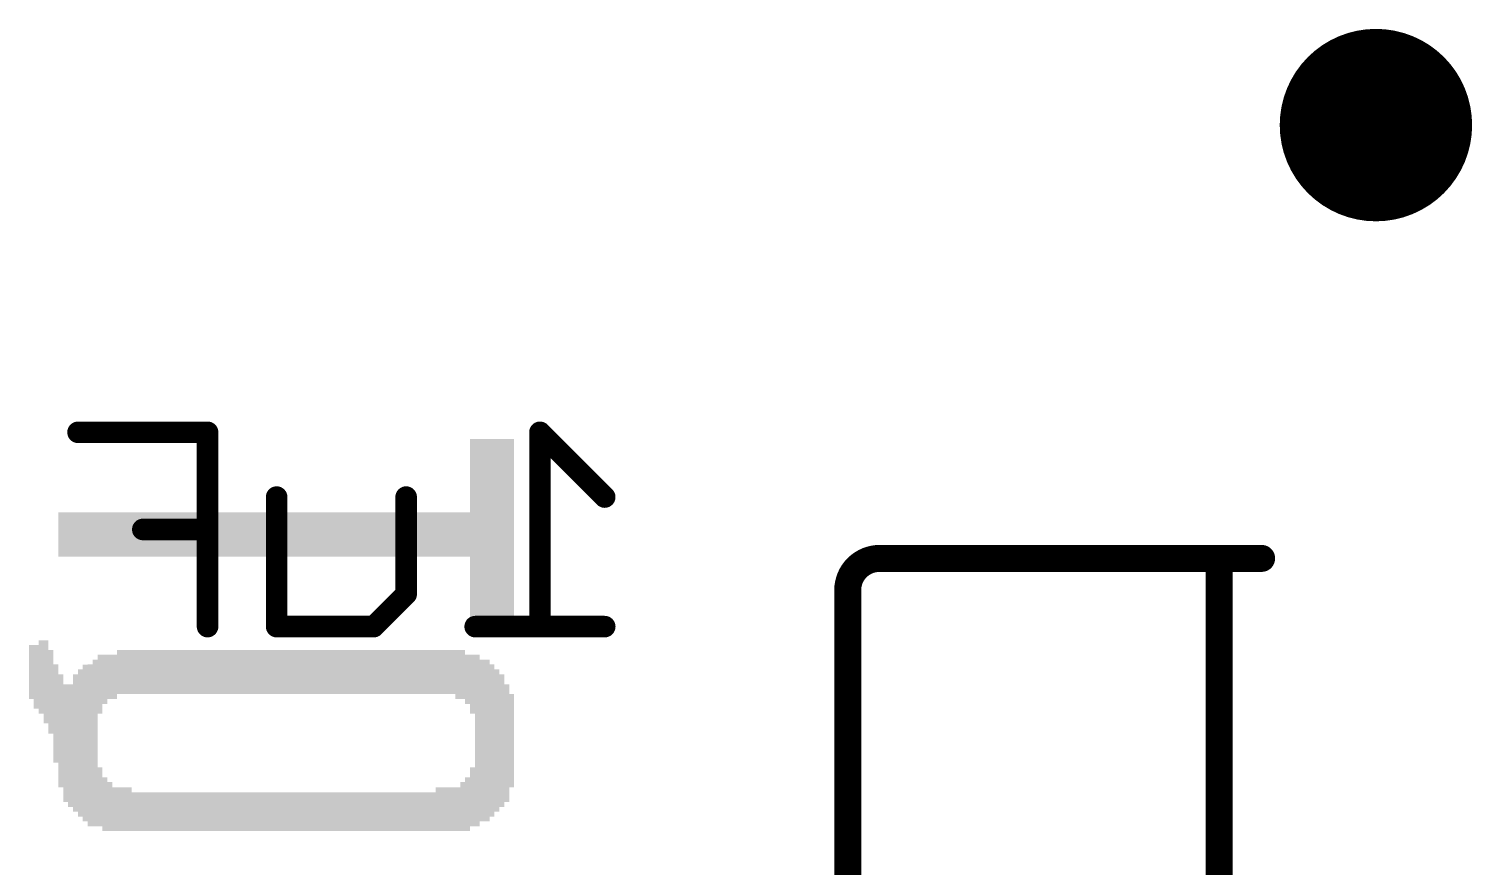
# Model space of a CAD drawing. Extents: x -13.8 to 41.3, y -8.1 to 33.8.
# Drawn here: x 6.99 to 13.79, y 8.81 to 12.76 of the extents above; entities that cross this region are included whole.
import ezdxf

# ---------------------------------------------------------------- set-up
doc = ezdxf.new("R2010")
doc.units = 0
for name, color, linetype in [('18', 110, 'CONTINUOUS'), ('22', 6, 'CONTINUOUS'), ('28', 253, 'CONTINUOUS'), ('52', 253, 'CONTINUOUS')]:
    doc.layers.add(name, color=color, linetype=linetype)

# ---------------------------------------------------------------- blocks, each defined once
blk = doc.blocks.new('RECT')
blk.add_solid([(-0.5, -0.5), (0.5, -0.5), (-0.5, 0.5), (0.5, 0.5)])
blk = doc.blocks.new('ROUNDV')
at = {"const_width": 0.5}
blk.add_lwpolyline([(0, -0.25, 1), (0, 0.25, 1), (0, -0.25)], format="xyb", dxfattribs=at)

msp = doc.modelspace()

# ---------------------------------------------------------------- linework, layer by layer
at = {"layer": '28', "const_width": 0.1016}
for points in [[(7.8347, 10.858), (7.2246, 10.858)], [(7.8347, 9.9428), (7.8347, 10.858)], [(9.7058, 10.5529), (9.4007, 10.858)], [(9.4007, 10.858), (9.4007, 9.9428)], [(8.1601, 9.9428), (8.1601, 10.5529)], [(8.7702, 10.5529), (8.7702, 10.0953)], [(7.8347, 10.4004), (7.5297, 10.4004)], [(8.7702, 10.0953), (8.6177, 9.9428)], [(8.6177, 9.9428), (8.1601, 9.9428)], [(9.7058, 9.9428), (9.0956, 9.9428)]]:
    msp.add_lwpolyline(points, dxfattribs=at)
at = {"layer": '28', "const_width": 0.0508}
for points in [[(7.2246, 10.8834, 1), (7.2246, 10.8326)], [(7.8601, 10.858, 1), (7.8093, 10.858)], [(7.8347, 10.8326, 1), (7.8347, 10.8834)], [(9.4187, 10.8759, 1), (9.3827, 10.84)], [(9.4261, 10.858, 1), (9.3753, 10.858)], [(8.1855, 10.5529, 1), (8.1347, 10.5529)], [(8.7956, 10.5529, 1), (8.7448, 10.5529)], [(9.6878, 10.535, 1), (9.7237, 10.5709)], [(7.5297, 10.4258, 1), (7.5297, 10.375)], [(7.8347, 10.375, 1), (7.8347, 10.4258)], [(8.7882, 10.0774, 1), (8.7523, 10.1133)], [(8.7448, 10.0953, 1), (8.7956, 10.0953)], [(7.8093, 9.9428, 1), (7.8601, 9.9428)], [(8.1601, 9.9682, 1), (8.1601, 9.9174)], [(8.1347, 9.9428, 1), (8.1855, 9.9428)], [(8.5997, 9.9608, 1), (8.6357, 9.9248)], [(8.6177, 9.9174, 1), (8.6177, 9.9682)], [(9.0956, 9.9682, 1), (9.0956, 9.9174)], [(9.3753, 9.9428, 1), (9.4261, 9.9428)], [(9.7058, 9.9174, 1), (9.7058, 9.9682)]]:
    msp.add_lwpolyline(points, format="xyb", dxfattribs=at)
at = {"layer": '52'}
for points, const_width in [([(11.0005, 10.264, 0.4142), (10.8505, 10.114)], 0.127), ([(11.0005, 10.2958, 1), (11.0005, 10.2323)], 0.0635), ([(11.0005, 10.2323, 1), (11.0005, 10.2958)], 0.0635), ([(12.6323, 10.264, 1), (12.5687, 10.264)], 0.0635), ([(12.6005, 10.2958, 1), (12.6005, 10.2323)], 0.0635), ([(12.6005, 10.2323, 1), (12.6005, 10.2958)], 0.0635), ([(12.8005, 10.2323, 1), (12.8005, 10.2958)], 0.0635), ([(10.8823, 10.114, 1), (10.8187, 10.114)], 0.0635), ([(10.8187, 10.114, 1), (10.8823, 10.114)], 0.0635)]:
    msp.add_lwpolyline(points, format="xyb", dxfattribs=dict(at, const_width=const_width))
at = {"layer": '52', "const_width": 0.127}
for points in [[(11.0005, 10.264), (12.6005, 10.264)], [(12.6005, 10.264), (12.8005, 10.264)], [(12.6005, 10.264), (12.6005, 8.414)], [(10.8505, 8.564), (10.8505, 10.114)]]:
    msp.add_lwpolyline(points, dxfattribs=at)

# ---------------------------------------------------------------- block references
at = {"layer": '18', "xscale": 0.9064, "yscale": 0.9064}
msp.add_blockref('ROUNDV', (13.339, 12.305), dxfattribs=at)
msp.add_blockref('ROUNDV', (13.339, 12.305), dxfattribs=at)
at = {"layer": '22', "rotation": 90}
for p, xscale, yscale in [((9.0827, 10.3867), 0.8788, 0.0231), ((9.1058, 10.3867), 0.8788, 0.0231), ((9.1289, 10.3867), 0.8788, 0.0231), ((9.152, 10.3867), 0.8788, 0.0231), ((9.175, 10.3867), 0.8788, 0.0229), ((9.198, 10.3867), 0.8788, 0.0231), ((9.2211, 10.3867), 0.8788, 0.0231), ((9.2442, 10.3867), 0.8788, 0.0231), ((9.2673, 10.3867), 0.8788, 0.0231), ((7.143, 10.3766), 0.2083, 0.0229), ((7.166, 10.3766), 0.2083, 0.0231), ((7.1891, 10.3766), 0.2083, 0.0231), ((7.2122, 10.3766), 0.2083, 0.0231), ((7.2353, 10.3766), 0.2083, 0.0231), ((7.2584, 10.3766), 0.2083, 0.0231), ((7.2816, 10.3766), 0.2083, 0.0231), ((7.3047, 10.3766), 0.2083, 0.0231), ((7.3278, 10.3766), 0.2083, 0.0231), ((7.3509, 10.3766), 0.2083, 0.0231), ((7.374, 10.3766), 0.2083, 0.0231), ((7.397, 10.3766), 0.2083, 0.0229), ((7.42, 10.3766), 0.2083, 0.0231), ((7.4431, 10.3766), 0.2083, 0.0231), ((7.4662, 10.3766), 0.2083, 0.0231), ((7.4893, 10.3766), 0.2083, 0.0231), ((7.5124, 10.3766), 0.2083, 0.0231), ((7.5356, 10.3766), 0.2083, 0.0231), ((7.5587, 10.3766), 0.2083, 0.0231), ((7.5818, 10.3766), 0.2083, 0.0231), ((7.6049, 10.3766), 0.2083, 0.0231), ((7.628, 10.3766), 0.2083, 0.0231), ((7.651, 10.3766), 0.2083, 0.0229), ((7.674, 10.3766), 0.2083, 0.0231), ((7.6971, 10.3766), 0.2083, 0.0231), ((7.7202, 10.3766), 0.2083, 0.0231), ((7.7433, 10.3766), 0.2083, 0.0231), ((7.7664, 10.3766), 0.2083, 0.0231), ((7.7896, 10.3766), 0.2083, 0.0231), ((7.8127, 10.3766), 0.2083, 0.0231), ((7.8358, 10.3766), 0.2083, 0.0231), ((7.8589, 10.3766), 0.2083, 0.0231), ((7.882, 10.3766), 0.2083, 0.0231), ((7.905, 10.3766), 0.2083, 0.0229), ((7.928, 10.3766), 0.2083, 0.0231), ((7.9511, 10.3766), 0.2083, 0.0231), ((7.9742, 10.3766), 0.2083, 0.0231), ((7.9973, 10.3766), 0.2083, 0.0231), ((8.0204, 10.3766), 0.2083, 0.0231), ((8.0436, 10.3766), 0.2083, 0.0231), ((8.0667, 10.3766), 0.2083, 0.0231), ((8.0898, 10.3766), 0.2083, 0.0231), ((8.1129, 10.3766), 0.2083, 0.0231), ((8.136, 10.3766), 0.2083, 0.0231), ((8.159, 10.3766), 0.2083, 0.0229), ((8.182, 10.3766), 0.2083, 0.0231), ((8.2051, 10.3766), 0.2083, 0.0231), ((8.2282, 10.3766), 0.2083, 0.0231), ((8.2513, 10.3766), 0.2083, 0.0231), ((8.2744, 10.3766), 0.2083, 0.0231), ((8.2976, 10.3766), 0.2083, 0.0231), ((8.3207, 10.3766), 0.2083, 0.0231), ((8.3438, 10.3766), 0.2083, 0.0231), ((8.3669, 10.3766), 0.2083, 0.0231), ((8.39, 10.3766), 0.2083, 0.0231), ((8.413, 10.3766), 0.2083, 0.0229), ((8.436, 10.3766), 0.2083, 0.0231), ((8.4591, 10.3766), 0.2083, 0.0231), ((8.4822, 10.3766), 0.2083, 0.0231), ((8.5053, 10.3766), 0.2083, 0.0231), ((8.5284, 10.3766), 0.2083, 0.0231), ((8.5516, 10.3766), 0.2083, 0.0231), ((8.5747, 10.3766), 0.2083, 0.0231), ((8.5978, 10.3766), 0.2083, 0.0231), ((8.6209, 10.3766), 0.2083, 0.0231), ((8.644, 10.3766), 0.2083, 0.0231), ((8.667, 10.3766), 0.2083, 0.0229), ((8.69, 10.3766), 0.2083, 0.0231), ((8.7131, 10.3766), 0.2083, 0.0231), ((8.7362, 10.3766), 0.2083, 0.0231), ((8.7593, 10.3766), 0.2083, 0.0231), ((8.7824, 10.3766), 0.2083, 0.0231), ((8.8056, 10.3766), 0.2083, 0.0231), ((8.8287, 10.3766), 0.2083, 0.0231), ((8.8518, 10.3766), 0.2083, 0.0231), ((8.8749, 10.3766), 0.2083, 0.0231), ((8.898, 10.3766), 0.2083, 0.0231), ((8.921, 10.3766), 0.2083, 0.0229), ((8.944, 10.3766), 0.2083, 0.0231), ((8.9671, 10.3766), 0.2083, 0.0231), ((8.9902, 10.3766), 0.2083, 0.0231), ((9.0133, 10.3766), 0.2083, 0.0231), ((9.0364, 10.3766), 0.2083, 0.0231), ((9.0596, 10.3766), 0.2083, 0.0231), ((7.0507, 9.706), 0.3454, 0.0231), ((7.0738, 9.6831), 0.3912, 0.0231), ((7.0044, 9.7289), 0.254, 0.0231), ((7.0276, 9.706), 0.2997, 0.0231), ((7.0969, 9.6362), 0.3937, 0.0231), ((7.3278, 9.6717), 0.2769, 0.0231), ((7.3509, 9.6946), 0.2311, 0.0231), ((7.374, 9.706), 0.2083, 0.0231), ((7.397, 9.706), 0.2083, 0.0229), ((7.42, 9.7289), 0.2083, 0.0231), ((7.4431, 9.7289), 0.2083, 0.0231), ((7.4662, 9.7289), 0.2083, 0.0231), ((7.4893, 9.7289), 0.2083, 0.0231), ((7.5124, 9.7289), 0.2083, 0.0231), ((7.5356, 9.7289), 0.2083, 0.0231), ((7.5587, 9.7289), 0.2083, 0.0231), ((7.5818, 9.7289), 0.2083, 0.0231), ((7.6049, 9.7289), 0.2083, 0.0231), ((7.628, 9.7289), 0.2083, 0.0231), ((7.651, 9.7289), 0.2083, 0.0229), ((7.674, 9.7289), 0.2083, 0.0231), ((7.6971, 9.7289), 0.2083, 0.0231), ((7.7202, 9.7289), 0.2083, 0.0231), ((7.7433, 9.7289), 0.2083, 0.0231), ((7.7664, 9.7289), 0.2083, 0.0231), ((7.7896, 9.7289), 0.2083, 0.0231), ((7.8127, 9.7289), 0.2083, 0.0231), ((7.8358, 9.7289), 0.2083, 0.0231), ((7.8589, 9.7289), 0.2083, 0.0231), ((7.882, 9.7289), 0.2083, 0.0231), ((7.905, 9.7289), 0.2083, 0.0229), ((7.928, 9.7289), 0.2083, 0.0231), ((7.9511, 9.7289), 0.2083, 0.0231), ((7.9742, 9.7289), 0.2083, 0.0231), ((7.9973, 9.7289), 0.2083, 0.0231), ((8.0204, 9.7289), 0.2083, 0.0231), ((8.0436, 9.7289), 0.2083, 0.0231), ((8.0667, 9.7289), 0.2083, 0.0231), ((8.0898, 9.7289), 0.2083, 0.0231), ((8.1129, 9.7289), 0.2083, 0.0231), ((8.136, 9.7289), 0.2083, 0.0231), ((8.159, 9.7289), 0.2083, 0.0229), ((8.182, 9.7289), 0.2083, 0.0231), ((8.2051, 9.7289), 0.2083, 0.0231), ((8.2282, 9.7289), 0.2083, 0.0231), ((8.2513, 9.7289), 0.2083, 0.0231), ((8.2744, 9.7289), 0.2083, 0.0231), ((8.2976, 9.7289), 0.2083, 0.0231), ((8.3207, 9.7289), 0.2083, 0.0231), ((8.3438, 9.7289), 0.2083, 0.0231), ((8.3669, 9.7289), 0.2083, 0.0231), ((8.39, 9.7289), 0.2083, 0.0231), ((8.413, 9.7289), 0.2083, 0.0229), ((8.436, 9.7289), 0.2083, 0.0231), ((8.4591, 9.7289), 0.2083, 0.0231), ((8.4822, 9.7289), 0.2083, 0.0231), ((8.5053, 9.7289), 0.2083, 0.0231), ((8.5284, 9.7289), 0.2083, 0.0231), ((8.5516, 9.7289), 0.2083, 0.0231), ((8.5747, 9.7289), 0.2083, 0.0231), ((8.5978, 9.7289), 0.2083, 0.0231), ((8.6209, 9.7289), 0.2083, 0.0231), ((8.644, 9.7289), 0.2083, 0.0231), ((8.667, 9.7289), 0.2083, 0.0229), ((8.69, 9.7289), 0.2083, 0.0231), ((8.7131, 9.7289), 0.2083, 0.0231), ((8.7362, 9.7289), 0.2083, 0.0231), ((8.7593, 9.7289), 0.2083, 0.0231), ((8.7824, 9.7289), 0.2083, 0.0231), ((8.8056, 9.7289), 0.2083, 0.0231), ((8.8287, 9.7289), 0.2083, 0.0231), ((8.8518, 9.7289), 0.2083, 0.0231), ((8.8749, 9.7289), 0.2083, 0.0231), ((8.898, 9.7289), 0.2083, 0.0231), ((8.921, 9.7289), 0.2083, 0.0229), ((8.944, 9.7289), 0.2083, 0.0231), ((8.9671, 9.7289), 0.2083, 0.0231), ((8.9902, 9.7289), 0.2083, 0.0231), ((9.0133, 9.7174), 0.2311, 0.0231), ((9.0364, 9.7174), 0.2311, 0.0231), ((9.0596, 9.6946), 0.2311, 0.0231), ((9.0827, 9.6717), 0.2769, 0.0231), ((9.1058, 9.4063), 0.8077, 0.0231), ((7.12, 9.5333), 0.4623, 0.0231), ((7.2353, 9.3948), 0.6934, 0.0231), ((7.2584, 9.3948), 0.7391, 0.0231), ((7.2816, 9.3834), 0.762, 0.0231), ((7.3047, 9.3948), 0.7849, 0.0231), ((9.1289, 9.4063), 0.762, 0.0231), ((9.152, 9.4063), 0.762, 0.0231), ((9.175, 9.4063), 0.7163, 0.0229), ((9.198, 9.4063), 0.6706, 0.0231), ((7.143, 9.452), 0.5334, 0.0229), ((7.166, 9.3936), 0.5537, 0.0231), ((7.1891, 9.3822), 0.5766, 0.0231), ((7.2122, 9.3948), 0.6477, 0.0231), ((9.2211, 9.4063), 0.6248, 0.0231), ((9.2442, 9.3936), 0.5537, 0.0231), ((9.2673, 9.405), 0.4394, 0.0231), ((7.3278, 9.1409), 0.2769, 0.0231), ((9.0827, 9.1409), 0.2769, 0.0231), ((7.3509, 9.1066), 0.254, 0.0231), ((7.374, 9.0951), 0.2311, 0.0231), ((7.397, 9.0824), 0.2057, 0.0229), ((7.42, 9.0824), 0.2057, 0.0231), ((7.4431, 9.0824), 0.2057, 0.0231), ((7.4662, 9.0824), 0.2057, 0.0231), ((8.921, 9.0824), 0.2057, 0.0229), ((8.944, 9.0824), 0.2057, 0.0231), ((8.9671, 9.0824), 0.2057, 0.0231), ((8.9902, 9.0824), 0.2057, 0.0231), ((9.0133, 9.0824), 0.2057, 0.0231), ((9.0364, 9.0951), 0.2311, 0.0231), ((9.0596, 9.1066), 0.254, 0.0231), ((7.4893, 9.071), 0.1829, 0.0231), ((7.5124, 9.071), 0.1829, 0.0231), ((7.5356, 9.071), 0.1829, 0.0231), ((7.5587, 9.071), 0.1829, 0.0231), ((7.5818, 9.071), 0.1829, 0.0231), ((7.6049, 9.071), 0.1829, 0.0231), ((7.628, 9.071), 0.1829, 0.0231), ((7.651, 9.071), 0.1829, 0.0229), ((7.674, 9.071), 0.1829, 0.0231), ((7.6971, 9.071), 0.1829, 0.0231), ((7.7202, 9.071), 0.1829, 0.0231), ((7.7433, 9.071), 0.1829, 0.0231), ((7.7664, 9.071), 0.1829, 0.0231), ((7.7896, 9.071), 0.1829, 0.0231), ((7.8127, 9.071), 0.1829, 0.0231), ((7.8358, 9.071), 0.1829, 0.0231), ((7.8589, 9.071), 0.1829, 0.0231), ((7.882, 9.071), 0.1829, 0.0231), ((7.905, 9.071), 0.1829, 0.0229), ((7.928, 9.071), 0.1829, 0.0231), ((7.9511, 9.071), 0.1829, 0.0231), ((7.9742, 9.071), 0.1829, 0.0231), ((7.9973, 9.071), 0.1829, 0.0231), ((8.0204, 9.071), 0.1829, 0.0231), ((8.0436, 9.071), 0.1829, 0.0231), ((8.0667, 9.071), 0.1829, 0.0231), ((8.0898, 9.071), 0.1829, 0.0231), ((8.1129, 9.071), 0.1829, 0.0231), ((8.136, 9.071), 0.1829, 0.0231), ((8.159, 9.071), 0.1829, 0.0229), ((8.182, 9.071), 0.1829, 0.0231), ((8.2051, 9.071), 0.1829, 0.0231), ((8.2282, 9.071), 0.1829, 0.0231), ((8.2513, 9.071), 0.1829, 0.0231), ((8.2744, 9.071), 0.1829, 0.0231), ((8.2976, 9.071), 0.1829, 0.0231), ((8.3207, 9.071), 0.1829, 0.0231), ((8.3438, 9.071), 0.1829, 0.0231), ((8.3669, 9.071), 0.1829, 0.0231), ((8.39, 9.071), 0.1829, 0.0231), ((8.413, 9.071), 0.1829, 0.0229), ((8.436, 9.071), 0.1829, 0.0231), ((8.4591, 9.071), 0.1829, 0.0231), ((8.4822, 9.071), 0.1829, 0.0231), ((8.5053, 9.071), 0.1829, 0.0231), ((8.5284, 9.071), 0.1829, 0.0231), ((8.5516, 9.071), 0.1829, 0.0231), ((8.5747, 9.071), 0.1829, 0.0231), ((8.5978, 9.071), 0.1829, 0.0231), ((8.6209, 9.071), 0.1829, 0.0231), ((8.644, 9.071), 0.1829, 0.0231), ((8.667, 9.071), 0.1829, 0.0229), ((8.69, 9.071), 0.1829, 0.0231), ((8.7131, 9.071), 0.1829, 0.0231), ((8.7362, 9.071), 0.1829, 0.0231), ((8.7593, 9.071), 0.1829, 0.0231), ((8.7824, 9.071), 0.1829, 0.0231), ((8.8056, 9.071), 0.1829, 0.0231), ((8.8287, 9.071), 0.1829, 0.0231), ((8.8518, 9.071), 0.1829, 0.0231), ((8.8749, 9.071), 0.1829, 0.0231), ((8.898, 9.071), 0.1829, 0.0231)]:
    msp.add_blockref('RECT', p, dxfattribs=dict(at, xscale=xscale, yscale=yscale))

doc.saveas('drawing.dxf')
